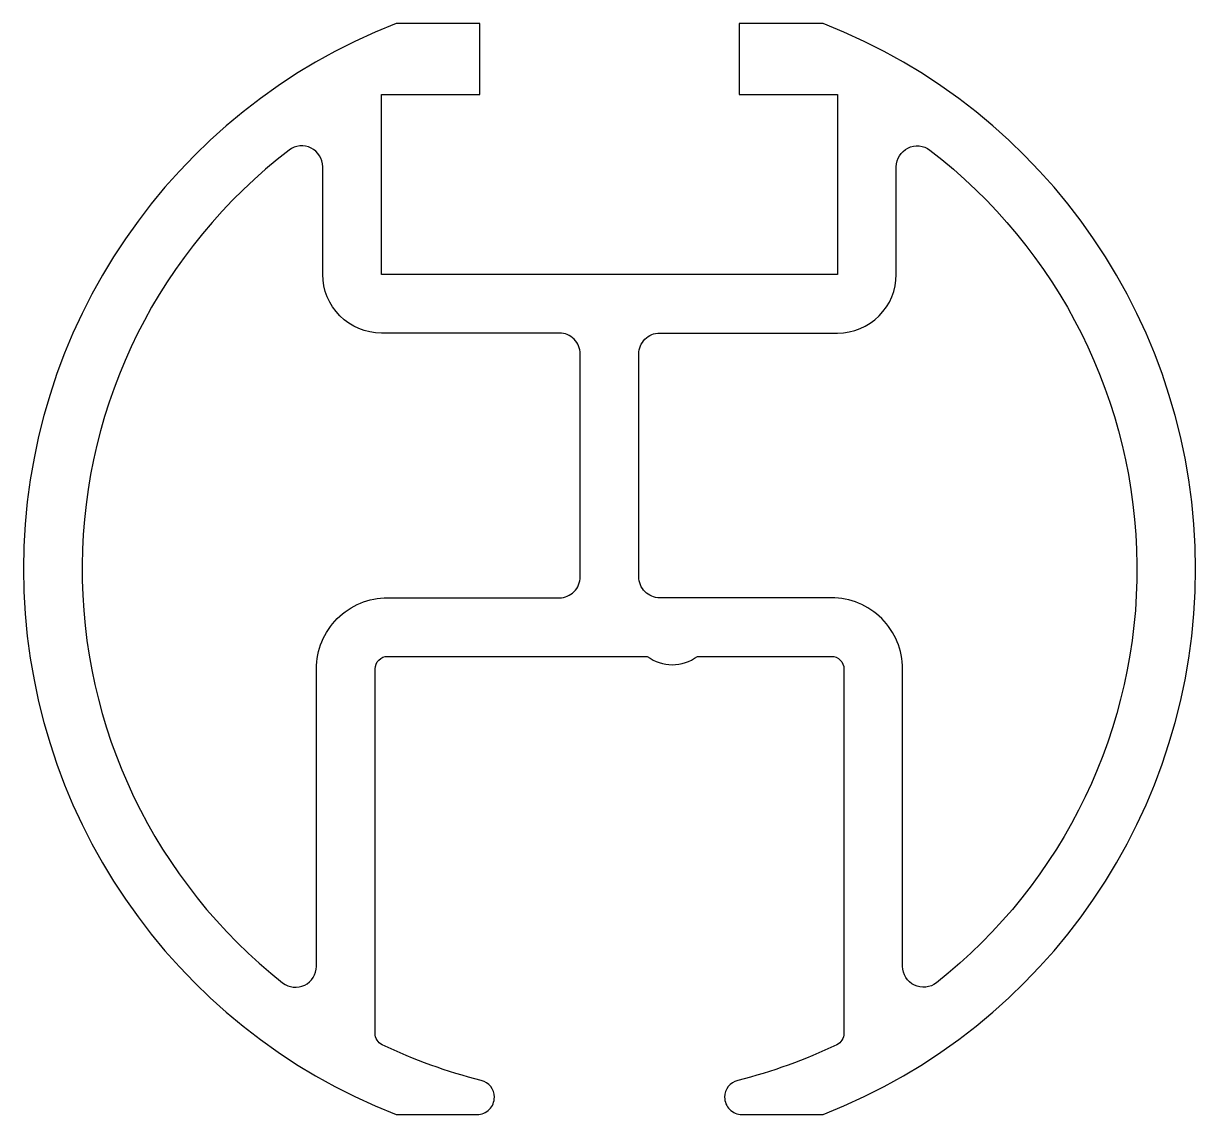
# Model space of a CAD drawing. Extents: x 859.8 to 887.8, y 480.2 to 506.2.
import ezdxf

# ---------------------------------------------------------------- set-up
doc = ezdxf.new("R2010")
doc.units = 0
doc.layers.get('0').update_dxf_attribs({"linetype": 'CONTINUOUS'})

msp = doc.modelspace()

# ---------------------------------------------------------------- linework, layer by layer
msp.add_line((870.726, 500.25), (868.376, 500.25))
for points in [[(879.276, 500.25), (868.376, 500.25), (868.376, 504.55), (870.726, 504.55), (870.726, 506.25), (868.726, 506.25, 0.682616), (868.726, 480.174), (870.662, 480.174, 0.414214), (871.076, 480.588), (871.076, 480.588, 0.343981), (870.762, 480.99, -0.050017), (868.396, 481.841, -0.288993), (868.226, 482.112), (868.226, 490.824, -0.414214), (868.526, 491.124), (874.726, 491.124, 0.333333), (875.926, 491.124), (879.126, 491.124, -0.414214), (879.426, 490.824), (879.426, 482.112, -0.288993), (879.255, 481.841, -0.050017), (876.889, 480.99, 0.343981), (876.576, 480.588), (876.576, 480.588, 0.414214), (876.99, 480.174), (878.926, 480.174, 0.682616), (878.926, 506.25), (876.926, 506.25), (876.926, 504.55), (879.276, 504.55)], [(873.126, 498.35, 0.414214), (872.626, 498.85), (868.376, 498.85, -0.414214), (866.976, 500.25), (866.976, 502.824, 0.621262), (866.172, 503.221, 0.489308), (866.016, 483.324, 0.626716), (866.826, 483.716), (866.826, 490.824, -0.414214), (868.526, 492.524), (872.626, 492.524, 0.414214), (873.126, 493.024)], [(874.526, 498.35, -0.414214), (875.026, 498.85), (879.276, 498.85, 0.414214), (880.676, 500.25), (880.676, 502.824, -0.621262), (881.479, 503.221, -0.489308), (881.636, 483.324, -0.626716), (880.826, 483.716), (880.826, 490.824, 0.414214), (879.126, 492.524), (875.026, 492.524, -0.414214), (874.526, 493.024)]]:
    msp.add_lwpolyline(points, format="xyb", close=True)

doc.saveas('drawing.dxf')
